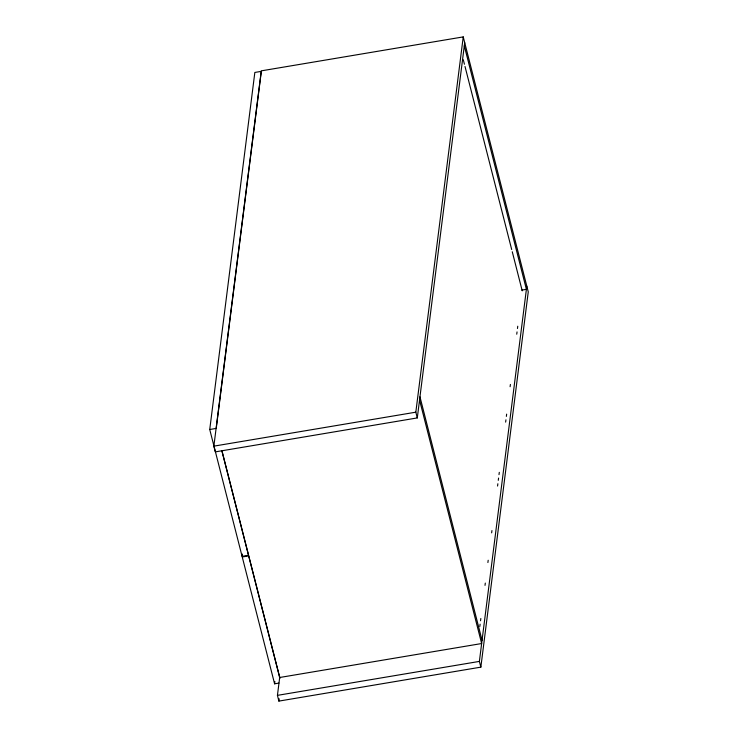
<?xml version="1.0" encoding="UTF-8"?>
<svg xmlns="http://www.w3.org/2000/svg" width="738" height="738" viewBox="0 0 738 738"><rect width="100%" height="100%" fill="white"/><g stroke="black" fill="none" stroke-linecap="round" stroke-linejoin="round"><path stroke-width="1.11" d="M209.74 429.507L254.841 72.444L261.335 71.355L216.225 428.409L209.74 429.507L242.092 556.341L248.577 555.253L221.907 450.669M464.7 42.638L417.293 417.92L215.33 451.877L213.863 446.149L261.28 70.857L463.233 36.9L528.26 291.851L480.853 667.143L278.89 701.1L277.433 695.362L279.739 677.115M242.092 556.341L242.378 554.063M278.927 683.093L274.601 683.822L274.887 681.543M278.89 701.1L279.185 698.821M417.293 417.92L415.826 412.182L463.233 36.9M479.82 626.47L480.115 624.182M480.539 620.759L480.835 618.481M485.014 585.372L485.3 583.085M487.901 562.54L488.187 560.253M491.646 532.854L491.942 530.567M497.56 486.047L497.855 483.759M498.279 480.337L498.574 478.058M499.008 474.626L499.294 472.348M505.641 422.118L505.927 419.83M506.36 416.407L506.646 414.119M510.106 386.721L510.401 384.443M516.748 334.203L517.034 331.925M517.467 328.502L517.753 326.214M480.853 667.143L479.386 661.405L526.803 286.123M521.858 290.099L526.397 289.333L464.294 45.857M213.863 446.149L415.826 412.182M277.433 695.362L479.386 661.405M463.298 59.778L464.433 64.243M465.005 66.475L511.692 249.527M512.264 251.759L522.227 290.827M419.959 396.832L482.052 640.316M419.553 400.051L481.646 643.536L279.684 677.493L221.861 450.761M279.96 678.277L248.743 555.889L242.249 556.987L274.601 683.822"/></g></svg>
